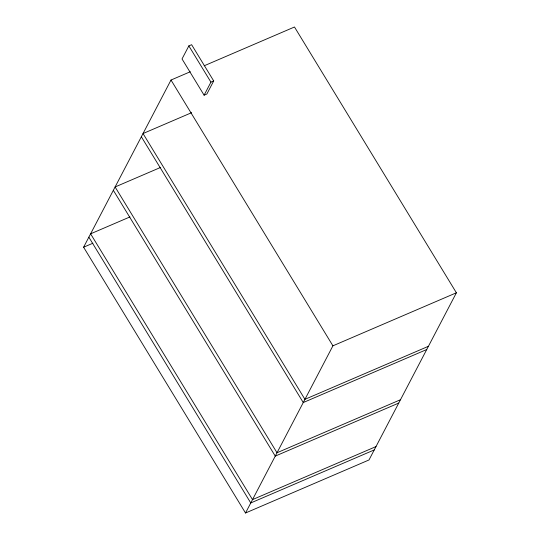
<?xml version="1.0" encoding="UTF-8"?>
<svg xmlns="http://www.w3.org/2000/svg" width="540" height="540" viewBox="0 0 540 540"><rect width="100%" height="100%" fill="white"/><g stroke="black" fill="none" stroke-linecap="round" stroke-linejoin="round"><path stroke-width="0.81" d="M204.188 65.779L294.482 27L456.394 292.788L368.995 459.965L245.518 513L83.606 247.212L171.005 80.035L190.296 71.746M188.851 45.893L182.027 58.948L204.107 95.195L206.881 94.001L213.705 80.946L191.626 44.705L188.851 45.893L210.931 82.141L204.107 95.195M245.518 513L332.917 345.823L456.394 292.788M210.931 82.141L213.705 80.946M191.653 112.664L143.026 133.542L304.938 399.33L428.423 346.295M160.63 167.414L115.101 186.968L277.013 452.756L400.491 399.721M129.965 216.925L90.605 233.827L252.511 499.615L375.995 446.58M83.606 247.212L92.867 243.236M426.742 349.515L303.257 402.55L141.345 136.762M398.743 403.07L275.258 456.104L113.346 190.316M374.247 449.928L250.763 502.956L88.85 237.175M171.005 80.035L332.917 345.823"/></g></svg>
